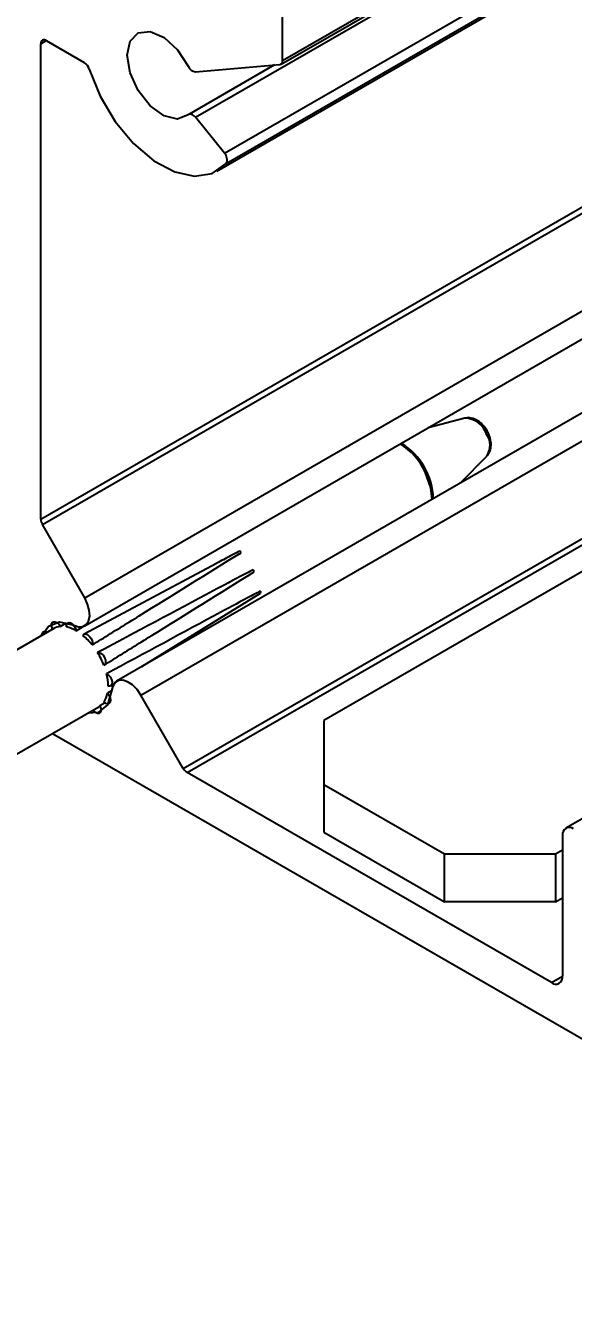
# Model space of a CAD drawing. Extents: x 0 to 10.6, y -9.5 to 0.1.
# Drawn here: x 6.189 to 6.888, y -8.485 to -6.864 of the extents above; entities that cross this region are included whole.
import ezdxf
from ezdxf import colors
from ezdxf.entities.mleader import LeaderData, LeaderLine
from ezdxf.math import Vec2, Vec3

# ---------------------------------------------------------------- set-up
doc = ezdxf.new("R2010")
doc.units = 0
doc.header["$LTSCALE"] = 0.5
doc.header["$MEASUREMENT"] = 0
for name, color, linetype in [('Brackets', 181, 'CONTINUOUS'), ('FAB DWG', 221, 'CONTINUOUS'), ('Hardware', 242, 'CONTINUOUS'), ('Housing', 150, 'CONTINUOUS')]:
    doc.layers.add(name, color=color, linetype=linetype)
doc.styles.get("Standard").update_dxf_attribs({"font": 'arial.ttf'})

msp = doc.modelspace()

# ---------------------------------------------------------------- linework, layer by layer
at = {"layer": 'Brackets', "linetype": 'Continuous', "lineweight": 25, "transparency": 16777216}
for p, q in [((7.41459, -7.26253), (6.56958, -7.75034)), ((6.56958, -7.75034), (6.56958, -7.83198)), ((6.56958, -7.83198), (6.72323, -7.92069)), ((6.56958, -7.83198), (6.56958, -7.89298)), ((6.56958, -7.89298), (6.72323, -7.98168)), ((6.72323, -7.92069), (6.86465, -7.92069)), ((6.72323, -7.98168), (6.72323, -7.92069)), ((6.86465, -7.92069), (6.87363, -7.9155)), ((6.86465, -7.92069), (6.86465, -7.98168)), ((6.86465, -7.98168), (6.87363, -7.9765)), ((6.86465, -7.98168), (6.72323, -7.98168))]:
    msp.add_line(p, q, dxfattribs=at)
at = {"layer": 'Hardware', "linetype": 'Continuous', "lineweight": 25, "transparency": 16777216}
for p, q in [((6.74937, -7.36485), (6.70241, -7.3771)), ((6.74319, -7.44766), (6.77725, -7.41315)), ((6.43256, -7.55013), (6.26391, -7.64041)), ((6.33762, -7.68179), (6.48882, -7.58792)), ((6.22524, -7.63323), (5.77688, -7.89206)), ((6.23368, -7.63063), (6.24146, -7.62605)), ((6.25401, -7.63609), (6.26492, -7.62945)), ((6.29912, -7.71279), (6.29375, -7.71578)), ((6.29803, -7.70637), (6.30163, -7.70413)), ((5.83438, -7.99166), (6.28273, -7.73283)), ((6.29074, -7.72811), (6.28418, -7.7319))]:
    msp.add_line(p, q, dxfattribs=at)
at = {"layer": 'Hardware', "linetype": 'Continuous', "lineweight": 25, "transparency": 16777216, "flags": 128}
for points in [[(6.70765, -7.46818), (6.70598, -7.45381), (6.6986, -7.43334)], [(6.21035, -7.64182), (6.21033, -7.64139), (6.21076, -7.63887), (6.21205, -7.63724), (6.21402, -7.63673), (6.21638, -7.63742), (6.21717, -7.63789)], [(6.22379, -7.63416), (6.22272, -7.63102), (6.22255, -7.62811), (6.2233, -7.62588), (6.22486, -7.62463), (6.22701, -7.62455), (6.22943, -7.62566), (6.23177, -7.62779), (6.23368, -7.63063)], [(6.24145, -7.63113), (6.24161, -7.62842), (6.24268, -7.62651), (6.24448, -7.62567), (6.24677, -7.62603), (6.2492, -7.62754), (6.25142, -7.62996), (6.25311, -7.63296), (6.25401, -7.63609)], [(6.26246, -7.642), (6.26382, -7.64046), (6.26584, -7.64005), (6.26822, -7.64084), (6.27061, -7.64271), (6.27267, -7.64539), (6.2741, -7.64849), (6.27468, -7.65155), (6.27434, -7.65413)], [(6.28121, -7.66387), (6.2834, -7.6639), (6.28582, -7.6651), (6.28814, -7.66731), (6.29, -7.67019), (6.29114, -7.67333), (6.29139, -7.67627), (6.29071, -7.67857), (6.28921, -7.67992)], [(6.29266, -7.69088), (6.29509, -7.69247), (6.29728, -7.69496), (6.2989, -7.69799), (6.29973, -7.70111), (6.29965, -7.70386), (6.29865, -7.70586), (6.2969, -7.70679), (6.29464, -7.70653)], [(6.29375, -7.71578), (6.29577, -7.71851), (6.29713, -7.72162), (6.29764, -7.72466), (6.29721, -7.72718), (6.29592, -7.72882), (6.29395, -7.72933), (6.29159, -7.72864), (6.28918, -7.72685)], [(6.28418, -7.7319), (6.28525, -7.73504), (6.28542, -7.73794), (6.28467, -7.74018), (6.28311, -7.74143), (6.28096, -7.7415), (6.27854, -7.7404), (6.2762, -7.73827), (6.27531, -7.73711)], [(6.28418, -7.7319), (6.28309, -7.73261), (6.28273, -7.73283)]]:
    msp.add_lwpolyline(points, dxfattribs=at)
at = {"layer": 'Hardware', "linetype": 'Continuous', "lineweight": 25, "transparency": 16777216}
for centre, radius, start, end in [((6.74904, -7.39392), 0.02907, 18.3942, 89.34955), ((6.75655, -7.3994), 0.02485, 326.39984, 36.14452), ((6.62376, -7.46781), 0.0824, 24.73259, 58.4336), ((6.62311, -7.46994), 0.08594, 1.69768, 58.30527), ((6.46184, -7.53656), 0.00219, 3.97788, 84.80559), ((6.4782, -7.56042), 0.00255, 350.36342, 62.64579), ((6.48728, -7.58683), 0.00188, 324.61383, 52.83035), ((6.23533, -7.65098), 0.02042, 94.6297, 119.61743), ((6.23244, -7.67229), 0.04214, 59.20995, 77.66256), ((6.20923, -7.70599), 0.08324, 38.54017, 50.2433), ((6.19786, -7.71545), 0.09802, 21.2586, 31.75061), ((6.22772, -7.70705), 0.06693, 0.44396, 13.98383), ((6.26476, -7.7103), 0.0295, 325.87453, 349.3036)]:
    msp.add_arc(centre, radius, start, end, dxfattribs=at)
for points, knots in [([(6.77867, -7.38308), (6.77708, -7.38035), (6.77361, -7.37441), (6.76614, -7.36772), (6.75815, -7.36446), (6.75215, -7.36376), (6.74965, -7.3649), (6.74935, -7.36503)], [0, 0, 0, 0, 0.2367228, 0.5142606, 0.7648196, 0.9715625, 1, 1, 1, 1]), ([(6.77714, -7.41276), (6.77784, -7.41217), (6.78023, -7.41013), (6.78223, -7.40461), (6.78301, -7.39683), (6.78146, -7.38923), (6.77937, -7.38462), (6.77867, -7.38308)], [0, 0, 0, 0, 0.0905687, 0.3096381, 0.5565338, 0.8523449, 1, 1, 1, 1]), ([(6.27434, -7.65413), (6.27807, -7.65182), (6.29802, -7.63944), (6.36134, -7.60019), (6.42077, -7.56328), (6.46403, -7.53641)], [0, 0, 0, 0, 0.058989, 0.3150592, 1, 1, 1, 1]), ([(6.46204, -7.53437), (6.46154, -7.53464), (6.45771, -7.53668), (6.44783, -7.54195), (6.43846, -7.54699), (6.43242, -7.55024)], [0, 0, 0, 0, 0.050327, 0.3873815, 1, 1, 1, 1]), ([(6.47937, -7.55816), (6.47888, -7.55842), (6.47508, -7.56042), (6.45808, -7.56941), (6.39257, -7.60433), (6.33029, -7.63763), (6.28121, -7.66387)], [0, 0, 0, 0, 0.0074583, 0.057409, 0.2572117, 1, 1, 1, 1]), ([(6.28921, -7.67992), (6.29298, -7.67758), (6.31313, -7.66509), (6.37706, -7.62545), (6.43705, -7.58806), (6.48071, -7.56085)], [0, 0, 0, 0, 0.05898901, 0.3150592, 1, 1, 1, 1]), ([(6.48842, -7.58533), (6.48794, -7.58559), (6.48419, -7.58759), (6.46743, -7.59659), (6.40274, -7.63151), (6.34117, -7.66471), (6.29266, -7.69088)], [0, 0, 0, 0, 0.0074583, 0.057409, 0.2572117, 1, 1, 1, 1])]:
    msp.add_open_spline(points, degree=3, knots=knots, dxfattribs=at)
at = {"layer": 'Housing', "linetype": 'Continuous', "lineweight": 25, "transparency": 16777216}
for p, q in [((6.40588, -6.98103), (8.54711, -5.74493)), ((6.51496, -6.91315), (8.54299, -5.74239)), ((6.51703, -6.90857), (8.54016, -5.74064)), ((6.44282, -7.02698), (8.14621, -6.04364)), ((6.43327, -7.04965), (8.14621, -6.06079)), ((6.44512, -7.03999), (8.14621, -6.05798)), ((6.20872, -7.49354), (8.23113, -6.32603)), ((6.21079, -7.50051), (8.23113, -6.3342)), ((6.26475, -7.59396), (8.23113, -6.45879)), ((6.26474, -7.62976), (8.23113, -6.49459)), ((6.51703, -6.90857), (6.51703, -6.56556)), ((8.13314, -6.64526), (6.30549, -7.70034)), ((6.33649, -7.71823), (8.13314, -6.68105)), ((6.20872, -6.8873), (6.21579, -6.88322)), ((6.20872, -7.49354), (6.20872, -6.8873)), ((6.21579, -6.88322), (6.26416, -6.91114)), ((6.50684, -6.9142), (6.39735, -6.9774)), ((6.40588, -6.92322), (6.5135, -6.9136)), ((6.44282, -7.02698), (6.40588, -6.98103)), ((6.39044, -7.81167), (7.45104, -7.19939)), ((6.39544, -7.81694), (7.44397, -7.21164)), ((6.26475, -7.59396), (6.21079, -7.50051)), ((7.18151, -7.71253), (6.87778, -7.88787)), ((6.39044, -7.81167), (6.33649, -7.71823)), ((6.22379, -7.76685), (7.10654, -8.27645)), ((6.85949, -8.08484), (6.39544, -7.81694)), ((6.87363, -7.89703), (6.87363, -8.07667)), ((6.85949, -8.08484), (6.87363, -8.07667))]:
    msp.add_line(p, q, dxfattribs=at)
at = {"layer": 'Housing', "linetype": 'Continuous', "lineweight": 25, "transparency": 16777216, "flags": 128}
for points in [[(6.39678, -6.97782), (6.38315, -6.98322), (6.36605, -6.97918), (6.34836, -6.96639), (6.33305, -6.947), (6.3227, -6.92426), (6.31904, -6.902), (6.3227, -6.88395), (6.33305, -6.87316), (6.34836, -6.87144), (6.36605, -6.87908), (6.38315, -6.89479), (6.39678, -6.91593)], [(6.27065, -6.91982), (6.28435, -6.95408), (6.30359, -6.98644), (6.32699, -7.01459), (6.35291, -7.03655), (6.37951, -7.05077), (6.40491, -7.05623), (6.42731, -7.05255), (6.44512, -7.03999)], [(6.40588, -6.98103), (6.40474, -6.97976), (6.40352, -6.97868), (6.40226, -6.97785), (6.401, -6.97727), (6.39979, -6.97697), (6.39866, -6.97697), (6.39764, -6.97725), (6.39678, -6.97782)], [(6.25079, -7.62906), (6.25689, -7.63105), (6.26237, -7.63076), (6.26679, -7.62822), (6.26978, -7.62362), (6.27111, -7.61735), (6.27067, -7.6099), (6.26849, -7.60189), (6.26475, -7.59396)], [(6.21118, -7.64134), (6.21849, -7.63012), (6.23284, -7.62462), (6.25079, -7.62906)], [(6.33649, -7.71823), (6.3315, -7.71103), (6.32565, -7.70513), (6.31942, -7.70103), (6.31332, -7.69904), (6.30785, -7.69934), (6.30344, -7.70189), (6.30045, -7.70649), (6.29913, -7.71277)], [(6.29913, -7.71277), (6.294, -7.73054), (6.28205, -7.74022), (6.26868, -7.74094)]]:
    msp.add_lwpolyline(points, dxfattribs=at)
at = {"layer": 'Housing', "linetype": 'Continuous', "lineweight": 25, "transparency": 16777216}
for centre, radius, start, end in [((6.21303, -6.8866), 0.00437, 50.79671, 189.21404), ((6.25572, -6.92422), 0.01557, 16.42669, 57.16937), ((6.40733, -6.91209), 0.01123, 199.98889, 262.59826), ((6.51269, -6.90928), 0.0044, 280.54678, 9.25188), ((6.43492, -7.03509), 0.01132, 334.33318, 45.73344), ((6.22314, -7.49305), 0.01443, 181.95648, 211.14372), ((6.40307, -7.8047), 0.01443, 208.85563, 238.04533), ((6.88226, -7.89563), 0.00873, 50.79671, 189.21404), ((6.86501, -8.07807), 0.00873, 230.79671, 9.21404)]:
    msp.add_arc(centre, radius, start, end, dxfattribs=at)

# ---------------------------------------------------------------- leaders
at = {"layer": 'FAB DWG', "transparency": 16777216}
ml = msp.add_multileader_mtext('Standard', dxfattribs=at)
ml.set_content('HW00814 (x4)', color=256)
ml.set_leader_properties()
ml.build(insert=Vec2(0, 0))
ml.multileader.update_dxf_attribs({"dogleg_length": 0.36, "arrow_head_size": 0.15})
ctx = ml.context
ctx.base_point, ctx.char_height, ctx.arrow_head_size, ctx.landing_gap_size, ctx.plane_origin = Vec3(3.82149, -8.12298), 0.188, 0.15, 0.09, Vec3(4.33377, -7.02452)
notes = []
notes.append((ctx, [(0, (1, 1, 0), (3.66128, -8.12298), (1, 0), 0.16021, [(0, [(3.11412, -7.60331)], 0, [])])]))
ctx.mtext.insert, ctx.mtext.width, ctx.mtext.defined_height, ctx.mtext.flow_direction = Vec3(3.91149, -8.00134), 2.3076853, 0.42602, 5
ml = msp.add_multileader_mtext('Standard', dxfattribs=at)
ml.set_content('BK00642', color=256)
ml.set_leader_properties()
ml.build(insert=Vec2(0, 0))
ml.multileader.update_dxf_attribs({"dogleg_length": 0.36, "arrow_head_size": 0.15})
ctx = ml.context
ctx.base_point, ctx.char_height, ctx.arrow_head_size, ctx.landing_gap_size, ctx.plane_origin = Vec3(6.23601, -8.64864), 0.188, 0.15, 0.09, Vec3(6.93118, -8.01518)
ctx.text_align_type = 2
notes.append((ctx, [(0, (1, 1, 0), (7.72056, -8.64864), (-1, 0), 0.25696, [(0, [(8.34468, -8.143)], 0, [])])]))
ctx.mtext.insert, ctx.mtext.width, ctx.mtext.defined_height, ctx.mtext.alignment, ctx.mtext.flow_direction = Vec3(7.3736, -8.55304), 2.3076853, 0.42602, 3, 5
for ctx, leaders in notes:
    for number, flags, end, landing, length, lines in leaders:
        leader = LeaderData()
        leader.index, (leader.has_last_leader_line, leader.has_dogleg_vector, leader.attachment_direction) = number, flags
        leader.last_leader_point, leader.dogleg_vector, leader.dogleg_length = Vec3(end), Vec3(landing), length
        for number, points, colour, breaks in lines:
            line = LeaderLine()
            line.index, line.vertices, line.color, line.breaks = number, Vec3.list(points), colors.encode_raw_color(colour), breaks
            leader.lines.append(line)
        ctx.leaders.append(leader)

doc.saveas('drawing.dxf')
